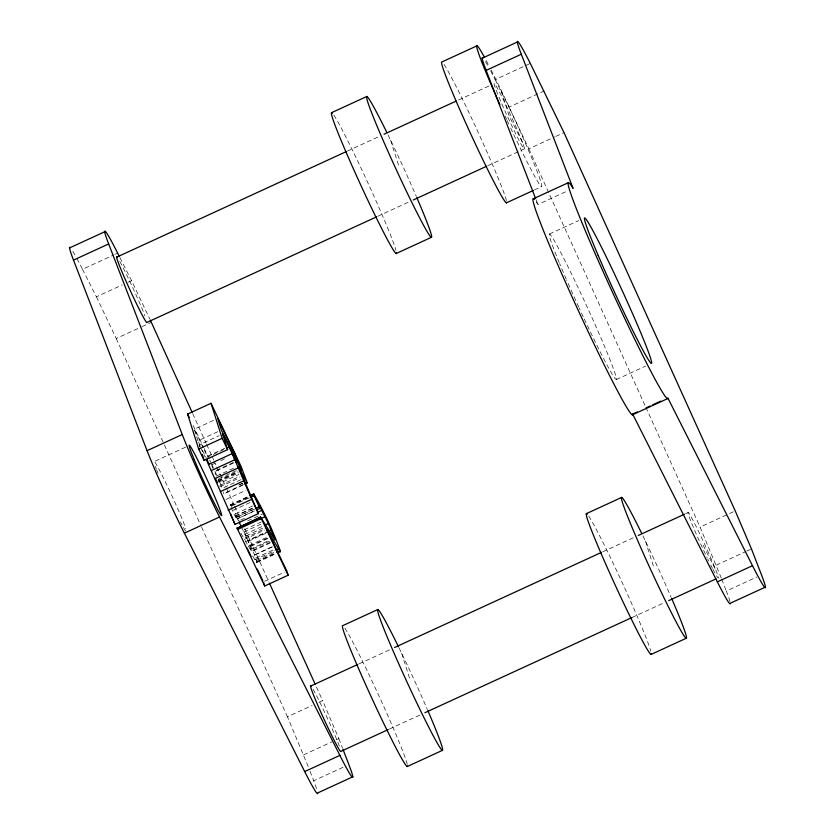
<?xml version="1.0" encoding="UTF-8"?>
<svg xmlns="http://www.w3.org/2000/svg" width="835" height="835" viewBox="0 0 835 835"><rect width="100%" height="100%" fill="white"/><g stroke="black" fill="none" stroke-linecap="round" stroke-linejoin="round"><path stroke-width="0.63" stroke-dasharray="4.17 3.13" d="M242.682 485.281L223.926 493.902L223.55 491.94M272.523 546.81L252.598 555.974L256.199 561.767L256.877 562.466L254.508 554.847L243.517 530.079L261.104 522M249.248 497.848L230.491 506.469L230.376 504.747L247.964 496.668M76.997 258.693A64.587 3.089 65.3 0 1 82.508 269.308L114.155 254.758M115.324 254.216L117.672 253.141M490.625 70.86A64.587 3.089 65.3 0 1 495.124 79.607L530.298 63.429M347.36 151.104L380.499 135.875M458.592 99.97L489.352 85.828M82.508 269.308L96.39 296.822L122.181 284.965M128.037 282.261L131.554 280.643L149.736 318.866M495.124 79.607L509.016 107.11L544.18 90.942M377.744 216.307L409.693 201.621M487.786 165.716L524.463 148.849M96.39 296.822L116.222 338.509L140.833 327.195M142.013 326.652L151.385 322.341M509.016 107.11L528.847 148.807L554.628 136.95M555.807 136.408L564.011 132.64M534.515 189.91L541.55 186.685M536.268 201.966L537.917 204.533L567.216 191.058M549.399 234.05L578.707 220.576M217.862 431.685L197.937 440.838L194.263 429.253L215.367 419.556M185.6 447.153L153.953 461.703A38.754 1.858 65.3 0 1 167.689 486.732A38.754 1.858 65.3 0 1 185.829 528.785M199.972 447.247L199.21 444.857L219.135 435.693M224.886 448.218L207.299 456.296L194.263 429.253M206.704 457.434L224.291 449.345M211.391 464.918L214.908 463.31M220.774 460.607L225.46 458.457M216.453 470.272L234.04 462.183M233.268 463.174L214.512 471.796L215.816 474.875M216.463 476.075L234.05 467.986M219.219 478.528L240.323 468.821M217.935 480.282L237.86 471.117M217.831 481.148L237.756 471.984M218.175 481.346L238.1 472.182M218.77 482.15L238.695 472.986M241.002 479.655L222.246 488.287L220.158 483.1L238.914 474.478M219.981 485.427L239.906 476.263M219.762 486.941L239.687 477.777M238.789 484.926L242.63 483.173M239.384 484.801L242.901 483.183M243.444 484.394L223.519 493.558L223.926 493.902M225.982 499.466L245.907 490.302M230.199 505.081L248.955 496.46M230.376 504.747L231.013 505.478L248.6 497.399M250.062 502.513L233.643 510.06L240.104 522.961M235.585 513.786L253.162 505.707M254.591 509.079L235.835 517.71L235.47 515.947L253.047 507.868M235.47 515.947L253.36 508.097M235.773 516.176L236.409 517.147L253.997 509.068M237.912 518.462L254.331 510.916M236.409 517.147L237.338 518.796L254.925 510.717M244.394 518.358L238.528 521.05L237.338 518.796M247.682 520.852L264.1 513.306M260.917 524.182L240.981 533.346L243.904 538.429L266.177 528.19M241.67 527.407L244.937 534.337L262.524 526.248M246.189 535.799L262.597 528.252M244.363 539.42L264.288 530.256M245.761 541.518L268.035 531.279M270.31 542.228L251.554 550.849L247.828 540.788L266.584 532.166M248.653 541.216L266.24 533.127M245.135 540.569L248.204 545.902L266.96 537.281M250.062 546.09L268.818 537.469M250.928 546.341L268.505 538.262M616.293 379.581L645.591 366.106M250.208 549.232L268.964 540.61M248.204 545.902L250.625 549.837L269.381 541.216M252.911 550.954L270.488 542.875M254.508 554.847L272.095 546.758M255.729 558.01L273.316 549.921M254.873 559.784L274.809 550.62M256.575 560.442L274.162 552.353M256.199 561.767L277.293 552.06M256.992 561.997L275.738 553.375M256.877 562.466L275.633 553.845M264.57 581.327L284.495 572.163M359.05 663.846L389.809 649.703M602.797 551.778L634.746 537.093M685.629 513.692L687.988 512.606M308.24 766.613L287.449 716.806L312.071 705.481M319.106 702.256L322.623 700.638L315.64 685.222M721.315 578.081L700.074 527.094L735.238 510.926M303.679 754.819L331.819 741.887M336.505 739.726L338.853 738.651L322.623 700.638M716.305 565.118L745.613 551.643M746.782 551.1L751.469 548.95M389.423 729.049L420.193 714.906M631.991 617.524L663.94 602.839M316.569 788.689A64.587 3.089 65.3 0 0 313.699 780.767L343.008 767.292M729.978 601.586A64.587 3.089 65.3 0 0 726.325 591.055L756.802 577.048M250.625 549.837L251.554 550.849M231.013 505.478L232.12 507.262M522.199 141.846L509.277 116.253L500.802 89.533M703.185 545.213L716.106 570.816M119.989 257.723L131.554 280.643M193.115 425.558L203.636 447.372M204.189 448.52L209.136 458.822M198.5 441.997L200.17 445.472M202.404 450.096L205.754 457.048M199.21 444.857L200.264 447.038M200.797 448.134L205.003 456.881M209.679 459.96L210.775 462.246M231.024 507.596L235.835 517.71M211.839 464.542L213.457 467.976M211.819 465.836L213.071 468.581M528.847 148.807L645.319 406.134M645.862 407.323L700.074 527.094M192.718 413.659L206.141 443.302M206.673 444.491L211.505 455.158M212.038 456.348L213.656 459.908M214.188 461.087L216.338 465.836M216.87 467.015L226.003 487.181M226.535 488.371L234.05 504.966M234.583 506.156L240.49 519.203M244.791 528.68L268.943 582.047M116.222 338.509L201.026 525.883M201.569 527.062L287.449 716.806M215.023 471.378L217.016 475.814M244.937 534.337L247.828 540.788M218.394 478.987L220.158 483.1M721.774 579.26L726.325 591.055M536.049 199.701L537.917 204.533M338.853 738.651L342.496 748.087M310.056 771.331L313.699 780.767M645.476 541.132L653.951 567.842M390.613 140.196L399.088 166.906M401.645 653.231L410.121 679.951M72.833 251.293A64.587 3.089 65.3 0 1 75.661 256.23M185.652 531.05A38.754 1.858 65.3 0 1 182.719 526.186M182.009 524.881A38.754 1.858 65.3 0 1 180.444 521.917M158.024 473.257A38.754 1.858 65.3 0 1 156.719 470.001M156.333 469.019A38.754 1.858 65.3 0 1 155.341 466.379M119.76 261.386A36.166 1.733 65.3 0 1 144.966 315.933M333.833 115.115A77.498 3.705 65.3 0 1 367.41 181.8A77.498 3.705 65.3 0 1 395.967 250.323M388.077 134.957A77.498 3.705 65.3 0 1 416.362 196.507M444.022 64.452A77.498 3.705 65.3 0 1 478.309 132.671A77.498 3.705 65.3 0 1 506.375 200.515M491.147 70.004A77.498 3.705 65.3 0 1 540.412 180.506A77.498 3.705 65.3 0 1 509.329 125.187M508.797 124.039A77.498 3.705 65.3 0 1 507.2 120.595M506.668 119.447A77.498 3.705 65.3 0 1 505.081 115.992M486.22 60.527A77.498 3.705 65.3 0 1 489.425 66.633M485.459 61.592A64.587 3.089 65.3 0 1 488.287 66.529M559.22 262.576A80.087 3.831 65.3 0 1 563.959 258.725A80.087 3.831 65.3 0 1 613.808 369.748A80.087 3.831 65.3 0 1 589.698 330.451M589.155 329.324A80.087 3.831 65.3 0 1 583.686 317.749M583.195 316.705A80.087 3.831 65.3 0 1 579.292 308.261M578.812 307.207A80.087 3.831 65.3 0 1 566.767 280.31M566.287 279.203A80.087 3.831 65.3 0 1 559.669 263.662M313.083 689.324A36.166 1.733 65.3 0 1 327.184 717.787A36.166 1.733 65.3 0 1 339.751 747.273M712.965 569.366A36.166 1.733 65.3 0 0 716.326 571.359L713.904 565.316A36.166 1.733 65.3 0 0 688.499 512.638A36.166 1.733 65.3 0 0 707.13 557.676M712.443 568.364A36.166 1.733 65.3 0 1 710.794 565.128M708.748 561.005A36.166 1.733 65.3 0 1 707.673 558.803M344.865 628.15A77.498 3.705 65.3 0 1 379.153 696.369A77.498 3.705 65.3 0 1 407.219 764.213M399.109 647.991A77.498 3.705 65.3 0 1 427.395 709.541M588.685 516.051A77.498 3.705 65.3 0 1 622.273 582.736A77.498 3.705 65.3 0 1 650.82 651.269M642.929 535.893A77.498 3.705 65.3 0 1 671.215 597.442M522.418 142.399L519.996 136.355A36.166 1.733 65.3 0 0 494.998 84.189A36.166 1.733 65.3 0 0 510.623 123.246A36.166 1.733 65.3 0 0 522.418 142.399"/><path stroke-width="1.25" d="M277.982 552.77L280.32 551.695L266.636 529.181L286.843 571.088L288.148 575.221L264.705 585.993L237.109 528.252L260.562 516.98L274.997 540.068L268.379 523.555L259.226 505.405L259.278 506.928L255.76 508.546M288.148 575.221L260.562 516.98M535.579 198.49L486.137 70.401L521.301 54.233A64.587 3.089 65.3 0 1 530.298 63.429L564.011 132.64L735.238 510.926L751.469 548.95L761.489 574.887A64.587 3.089 65.3 0 1 752.492 565.692L667.802 397.898L667.635 398.619L632.471 414.786L632.627 414.066L637.314 411.916M280.32 551.695L280.435 551.215C273.285 531.467 264.33 512.126 253.819 493.976L250.302 495.593M250.135 495.917L253.819 493.976M331.641 112.652L366.815 96.484M477.004 45.821L441.83 61.988A77.498 3.705 65.3 0 0 472.036 136.763A77.498 3.705 65.3 0 0 506.657 202.279M69.535 247.932L104.709 231.765M482.16 58.22L517.324 42.053M352.84 776.78L317.676 792.947A64.587 3.089 65.3 0 1 304.702 771.571L184.368 533.168A64.587 3.089 65.3 0 1 147.075 450.681L73.511 260.113L108.675 243.945A64.587 3.089 65.3 0 1 117.672 253.141L119.405 256.575M116.629 257.19L346.181 151.646M384.048 134.237L456.223 101.056M376.564 216.849L147.012 322.393A36.166 1.733 65.3 0 1 129.863 289.672A36.166 1.733 65.3 0 1 117.14 257.222M413.241 199.993L486.607 166.259M396.197 253.506L431.361 237.338M506.386 202.853L533.346 190.453M533.21 198.845L568.384 182.677M258.443 513.619C245.615 487.515 236.117 459.897 222.653 434.075L227.59 449.627L204.147 460.409L198.688 449.105L187.583 414.077L211.025 403.305L240.96 466.149L247.379 483.121L238.413 466.619L258.443 513.619L235 524.401L206.047 459.041M147.075 450.681L182.249 434.513L108.675 243.945M198.688 449.105L222.141 438.323L211.025 403.305M226.64 448.27L228.978 447.195M208.625 464.427L232.067 453.655M232.495 455.221L234.844 454.146L241.618 470.564L221.379 430.067L217.705 418.481L234.844 454.146M234.176 458.874L236.524 457.799M211.401 470.522L234.854 459.741M235.616 462.099L237.954 461.014M214.919 478.601L238.361 467.819M220.377 491.585L243.83 480.803M244.624 483.862L246.962 482.776M250.416 497.305L253.934 495.687L253.642 494.299M228.143 510.175L251.585 499.403M184.368 533.168L219.532 517.001L339.876 755.393A64.587 3.089 65.3 0 0 348.863 764.599L342.945 749.266M256.345 507.983L259.862 506.375M257.274 509.632L260.791 508.014M257.284 512.429L261.971 510.279M237.109 528.252L260.551 517.47M241.242 526.603L245.928 524.443M260.426 518.785L265.113 516.625M237.474 529.526L260.917 518.744M264.862 525.173L268.379 523.555M268.933 531.091L271.281 530.006M275.978 550.088L278.326 549.002M277.293 552.06L279.642 550.985M646.697 407.595L650.215 405.987M652.563 404.902L660.767 401.134M377.848 609.519L342.684 625.686A77.498 3.705 65.3 0 0 372.88 700.461A77.498 3.705 65.3 0 0 407.501 765.977M586.504 513.588L621.668 497.42M310.536 686.151L357.86 664.389M394.548 647.522L601.617 552.321M638.295 535.454L684.439 514.245M388.244 729.592L340.91 751.354A36.166 1.733 65.3 0 1 323.761 718.632A36.166 1.733 65.3 0 1 311.048 686.182M424.921 712.725L631.991 617.524M668.668 600.657L716.002 578.905M304.702 771.571L339.876 755.393M632.627 414.066L717.328 581.859L752.492 565.692M765.465 587.068L730.291 603.235A64.587 3.089 65.3 0 1 717.328 581.859M407.23 766.551L442.404 750.373M651.06 654.442L686.224 638.274M237.119 527.762L237.724 528.221M239.05 522.115L241.148 526.353M222.141 438.323L227.59 449.627M187.583 414.077L189.242 417.521M206.871 459.354L209.094 463.989M247.118 548.104L251.043 556.256M257.222 569.063L262.837 580.701M253.934 495.687L259.278 506.928M150.29 320.024L192.186 412.469M269.475 583.237L315.108 684.032M215.451 478.476L217.371 482.755M230.637 513.942L235 524.401M521.301 54.233L573.081 188.366L571.432 185.798A118.831 5.688 65.3 0 0 606.304 278.681A118.831 5.688 65.3 0 0 667.635 398.619M263.724 582.893L264.705 585.993M202.247 454.428L204.147 460.409M73.511 260.113A64.587 3.089 65.3 0 1 70.286 247.63M219.532 517.001A64.587 3.089 65.3 0 1 182.249 434.513M416.874 197.697A77.498 3.705 65.3 0 1 422.28 222.893A77.498 3.705 65.3 0 1 372.107 113.936A77.498 3.705 65.3 0 1 386.584 131.92M396.468 252.942A77.498 3.705 65.3 0 1 359.728 182.823A77.498 3.705 65.3 0 1 332.466 113.289M499.883 104.521A77.498 3.705 65.3 0 1 484.488 57.323M486.137 70.401A64.587 3.089 65.3 0 1 482.912 57.918M632.471 414.786A118.831 5.688 65.3 0 1 574.344 301.894A118.831 5.688 65.3 0 1 534.327 199.492M427.906 710.742A77.498 3.705 65.3 0 1 433.073 735.468A77.498 3.705 65.3 0 1 382.754 625.968A77.498 3.705 65.3 0 1 398.608 646.968M671.737 598.632A77.498 3.705 65.3 0 1 677.143 623.828A77.498 3.705 65.3 0 1 626.97 514.871A77.498 3.705 65.3 0 1 641.447 532.855M651.331 653.878A77.498 3.705 65.3 0 1 614.581 583.759A77.498 3.705 65.3 0 1 587.329 514.224M194.169 459.48A38.754 1.858 65.3 0 0 221.212 515.352A38.754 1.858 65.3 0 0 200.786 466.233A38.754 1.858 65.3 0 0 194.169 459.48M598.215 255.52A80.087 3.831 65.3 0 0 651.457 363.413A80.087 3.831 65.3 0 0 604.363 253.015A80.087 3.831 65.3 0 0 598.215 255.52"/></g></svg>
